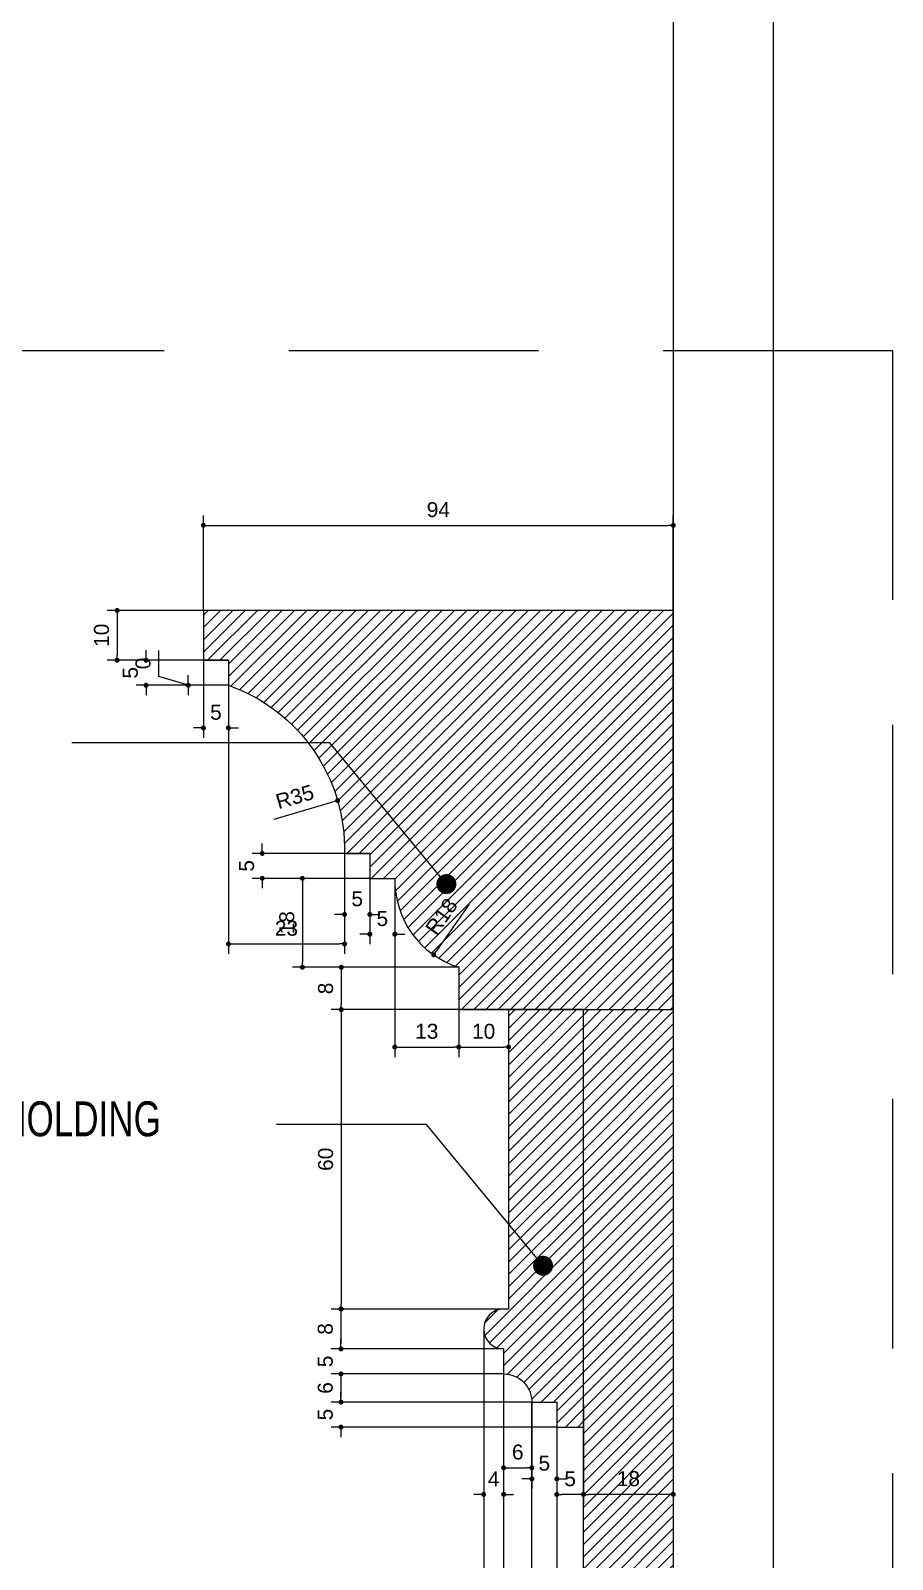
# Model space of a CAD drawing. Header units: inches. Extents: x 274057 to 444617, y 485849 to 635630.
# Drawn here: x 336322.5 to 336495.2, y 517409.1 to 517715.5 of the extents above; entities that cross this region are included whole.
import ezdxf

# ---------------------------------------------------------------- set-up
doc = ezdxf.new("R2010")
doc.units = ezdxf.units.IN
doc.header["$MEASUREMENT"] = 0
doc.linetypes.add('HIDDEN', pattern=[0.375, 0.25, -0.125])
doc.layers.add('A-DOOR', color=134, linetype='Continuous', lineweight=18)
for name, color, linetype in [('CQ SPOT DETAIL DIMENSION', 9, 'Continuous'), ('CQ spot detail elevation', 1, 'Continuous'), ('CQ SPOT DETAILS', 40, 'Continuous'), ('CQ text label', 3, 'Continuous'), ('CQ wall section', 5, 'Continuous'), ('CQ Wood Section', 60, 'Continuous')]:
    doc.layers.add(name, color=color, linetype=linetype)
doc.styles.add('DIM 50', font='romans.shx', dxfattribs={"width": 0.75, "height": 100})
doc.styles.get("Standard").update_dxf_attribs({"font": 'arial.ttf'})
doc.dimstyles.new('CQ 2', dxfattribs={"dimscale": 0.02, "dimtxt": 150, "dimasz": 50, "dimexe": 100, "dimexo": 0, "dimgap": 80, "dimtad": 1, "dimdec": 0, "dimzin": 0, "dimdsep": 46, "dimtxsty": 'Standard', "dimblk": 'DOT', "dimcen": 100, "dimclrd": 1, "dimclre": 1, "dimclrt": 3, "dimadec": 0, "dimazin": 0, "dimtfac": 1, "dimtdec": 0, "dimtofl": 0, "dimtmove": 0, "dimatfit": 3, "dimfxl": 1, "dimtolj": 1, "dimtzin": 0, "dimlwd": -1, "dimarcsym": 0})
doc.dimstyles.get("Standard").update_dxf_attribs({"dimtxt": 0.18, "dimasz": 0.18, "dimexe": 0.18, "dimexo": 0.0625, "dimgap": 0.09, "dimtad": 0, "dimtih": 1, "dimtoh": 1, "dimdec": 4, "dimzin": 0, "dimdsep": 46, "dimtxsty": 'Standard', "dimcen": 0.09, "dimadec": 0, "dimazin": 0, "dimtfac": 1, "dimtdec": 4, "dimtofl": 0, "dimtmove": 0, "dimatfit": 3, "dimfxl": 1, "dimtolj": 1, "dimtzin": 0, "dimarcsym": 0})
pattern_1 = [(225.0000000000001, (36037.18840213446, 2.088490873575211e-07), (1.233325781139329, -1.233325781139325), [])]

# ---------------------------------------------------------------- blocks, each defined once
blk = doc.blocks.new('ff15 section A and B')
at = {"layer": 'A-DOOR', "ltscale": 0.5}
for p, q in [((341676.7547622893, 519049.2839683375, -0.01769596083397573), (341676.7547623557, 516399.2839683146, -0.001342841554790475)), ((341656.7547622172, 518999.2839683386, -0.01769596083397573), (341656.7547622123, 516399.2839683386, -0.01769596083397573))]:
    blk.add_line(p, q, dxfattribs=at)
blk = doc.blocks.new('wood panel section')
at = {"layer": 'CQ Wood Section', "lineweight": 0}
h = blk.add_hatch(dxfattribs=at)
h.set_pattern_fill('ANSI31', color=253, scale=13.95348837209302, angle=180.0000000000001)
h.set_pattern_definition([(225.0000000000001, (36142.35585811699, 2.088490873575211e-07), (1.233325781139329, -1.233325781139325), [])])
edge = h.paths.add_edge_path()
edge.add_line((373726.2823272735, 517519.283922351), (373726.2823272735, 517599.2839221759))
edge.add_line((373726.2823272735, 517599.2839221759), (373632.1263040713, 517599.283922351))
edge.add_line((373632.1263040713, 517599.283922351), (373632.1263040713, 517589.283922351))
edge.add_line((373632.1263040713, 517589.283922351), (373637.1263040713, 517589.283922351))
edge.add_line((373637.1263040713, 517589.283922351), (373637.1263040713, 517584.283922351))
edge.add_arc((373625.5141908826, 517551.3689718612), 34.90322533018236, -1.2919480956534812, 70.56759384784772, ccw=False)
edge.add_line((373660.4085433854, 517550.5820145192), (373665.4741542631, 517550.5820145192))
edge.add_line((373665.4741542631, 517550.5820145192), (373665.4741542631, 517545.5820145192))
edge.add_line((373665.4741542631, 517545.5820145192), (373670.4741542631, 517545.5820145192))
edge.add_arc((373688.780025439, 517545.2354354908), 18.3091517152585, 178.9153674634846, 252.5261491534964)
edge.add_line((373683.2823272542, 517527.7711762394), (373683.2823272542, 517519.283922351))
edge.add_line((373683.2823272542, 517519.283922351), (373726.2823272735, 517519.283922351))
h = blk.add_hatch(dxfattribs=at)
h.set_pattern_fill('ANSI31', color=253, scale=13.95348837209302, angle=180.0000000000001)
h.set_pattern_definition(pattern_1)
edge = h.paths.add_edge_path()
edge.add_arc((373692.2823279385, 517440.6270253488), 5.656854249493335, 0, 90, ccw=False)
edge.add_line((373697.9391821881, 517440.6270253488), (373702.9391821881, 517440.6270253488))
edge.add_line((373702.9391821881, 517440.6270253488), (373702.9391821881, 517435.6270253488))
edge.add_line((373702.9391821881, 517435.6270253488), (373708.2823280088, 517435.6270253647))
edge.add_line((373708.2823280088, 517435.6270253647), (373708.2823280088, 517519.2839223955))
edge.add_line((373708.2823280088, 517519.2839223955), (373693.2823277604, 517519.283922351))
edge.add_line((373693.2823277604, 517519.283922351), (373693.2823279385, 517459.2838795983))
edge.add_line((373693.2823279385, 517459.2838795983), (373692.2823279385, 517459.2838795983))
edge.add_arc((373692.2823279385, 517455.2838795983), 4, 90, 270)
edge.add_line((373692.2823279385, 517451.2838795983), (373692.2823279385, 517446.2838795983))
h = blk.add_hatch(dxfattribs=at)
h.set_pattern_fill('ANSI31', color=253, scale=13.95348837209302, angle=180.0000000000001)
h.set_pattern_definition(pattern_1)
h.paths.add_polyline_path([(373708.2823272735, 517519.2839223955), (373726.2823272735, 517519.283922351), (373726.2823313126, 516519.2839960859), (373708.2823313126, 516519.2839960859)])
at = {"layer": 'CQ Wood Section', "color": 253, "lineweight": 0}
for p, q in [((373688.2823279385, 517455.2838795983, -0.0005676348778865994), (373688.2823313811, 516583.2774294676, -0.0005676348778865994)), ((373692.2823279385, 517446.2838795983, -0.0005676348778865994), (373692.2823312941, 516592.284039792, -0.0005676348778865994)), ((373697.9391801685, 516597.9408940414, -0.0005676348778865994), (373697.9391801685, 517440.6270253488, -0.0005676348778865994)), ((373702.9391821881, 517435.6270253488, -0.0005676348778865994), (373702.9391819765, 517364.5098959284, -0.0005676348778865994))]:
    blk.add_line(p, q, dxfattribs=at)
at = {"layer": 'CQ Wood Section', "ltscale": 1000, "elevation": -0.0005676348778865994}
for points in [[(373726.2823272735, 517519.283922351), (373726.2823272735, 517599.2839221759), (373632.1263040713, 517599.283922351), (373632.1263040713, 517589.283922351), (373637.1263040713, 517589.283922351), (373637.1263040713, 517584.283922351, -0.3242422653971426), (373660.4085433854, 517550.5820145192), (373665.4741542631, 517550.5820145192), (373665.4741542631, 517545.5820145192), (373670.4741542631, 517545.5820145192, 0.332707975019694), (373683.2823272542, 517527.7711762394), (373683.2823272542, 517527.7711762394), (373683.2823272542, 517519.283922351)], [(373692.2823279385, 517446.2838795983, -0.4142135623730951), (373697.9391821881, 517440.6270253488), (373702.9391821881, 517440.6270253488), (373702.9391821881, 517435.6270253488), (373708.2823280088, 517435.6270253647), (373708.2823280088, 517519.2839223955), (373693.2823277604, 517519.283922351), (373693.2823279385, 517459.2838795983), (373692.2823279385, 517459.2838795983, 0.9999999999999999), (373692.2823279385, 517451.2838795983)]]:
    blk.add_lwpolyline(points, format="xyb", close=True, dxfattribs=at)
blk.add_lwpolyline([(373708.2823272735, 517519.283922351), (373726.2823272735, 517519.283922351), (373726.2823313126, 516519.2839960859), (373708.2823313126, 516519.2839960859)], close=True, dxfattribs=at)
blk = doc.blocks.new('_Dot')
at = {"color": 0, "linetype": 'ByBlock', "lineweight": -2}
blk.add_line((-0.5, 0), (-1, 0), dxfattribs=at)
at = {"color": 0, "linetype": 'ByBlock', "const_width": 0.5}
blk.add_lwpolyline([(-0.25, 0, 1), (0.25, 0, 1)], format="xyb", close=True, dxfattribs=at)
blk = doc.blocks.new('*D350')
at = {"layer": 'CQ SPOT DETAIL DIMENSION', "color": 1, "lineweight": -2, "transparency": 16777216}
for p, q in [((336357.148455218, 517599.2839684438), (336357.148455218, 517618.3181648668)), ((336451.3044784201, 517599.283922191), (336451.3044784201, 517618.3181648668))]:
    blk.add_line(p, q, dxfattribs=at)
at = {"layer": 'CQ SPOT DETAIL DIMENSION', "color": 1, "transparency": 16777216}
blk.add_line((336358.148455218, 517616.3181648668), (336450.3044784201, 517616.3181648668), dxfattribs=at)
at = {"layer": 'Defpoints', "color": 0, "transparency": 16777216}
for p in [(336451.3044784201, 517616.3181648668), (336357.148455218, 517599.2839684438, 8.514825178252382e-08), (336451.3044784201, 517599.283922191, 8.514825178252382e-08)]:
    blk.add_point(p, dxfattribs=at)
at = {"layer": 'CQ SPOT DETAIL DIMENSION', "color": 1, "transparency": 16777216, "rotation": 180}
blk.add_blockref('_Dot', (336357.148455218, 517616.3181648668), dxfattribs=at)
at = {"layer": 'CQ SPOT DETAIL DIMENSION', "color": 1, "transparency": 16777216}
blk.add_blockref('_Dot', (336451.3044784201, 517616.3181648668), dxfattribs=at)
at = {"layer": 'CQ SPOT DETAIL DIMENSION', "color": 3, "transparency": 16777216, "insert": (336404.2264668191, 517619.44988383), "char_height": 3, "attachment_point": 5}
blk.add_mtext('\\A1;94', dxfattribs=at)
blk = doc.blocks.new('*D351')
at = {"layer": 'CQ SPOT DETAIL DIMENSION', "color": 1, "lineweight": -2, "transparency": 16777216}
for p, q in [((336357.1484552181, 517599.2839223663), (336337.8589144013, 517599.2839223663)), ((336357.1484552181, 517589.2839223663), (336337.8589144013, 517589.2839223663))]:
    blk.add_line(p, q, dxfattribs=at)
at = {"layer": 'CQ SPOT DETAIL DIMENSION', "color": 1, "transparency": 16777216}
blk.add_line((336339.8589144013, 517598.2839223663), (336339.8589144013, 517590.2839223663), dxfattribs=at)
at = {"layer": 'Defpoints', "color": 0, "transparency": 16777216}
for p in [(336357.1484552181, 517599.2839223663), (336339.8589144013, 517589.2839223663), (336357.1484552181, 517589.2839223663, 8.514825178252382e-08)]:
    blk.add_point(p, dxfattribs=at)
at = {"layer": 'CQ SPOT DETAIL DIMENSION', "color": 1, "transparency": 16777216}
for p, rotation in [((336339.8589144013, 517599.2839223663), 90), ((336339.8589144013, 517589.2839223663), 270)]:
    blk.add_blockref('_Dot', p, dxfattribs=dict(at, rotation=rotation))
at = {"layer": 'CQ SPOT DETAIL DIMENSION', "color": 3, "transparency": 16777216, "insert": (336336.7271954382, 517594.2839223661), "char_height": 3, "attachment_point": 5, "rotation": 90}
blk.add_mtext('\\A1;10', dxfattribs=at)
blk = doc.blocks.new('*D352')
at = {"layer": 'CQ SPOT DETAIL DIMENSION', "color": 1, "transparency": 16777216}
for p, q in [((336345.6397885805, 517590.2839223663), (336345.6397885805, 517591.2839223663)), ((336345.6397885805, 517583.2839223663), (336345.6397885805, 517582.2839223663))]:
    blk.add_line(p, q, dxfattribs=at)
at = {"layer": 'CQ SPOT DETAIL DIMENSION', "color": 1, "lineweight": -2, "transparency": 16777216}
for p, q in [((336362.1484552181, 517589.2839223663), (336343.6397885805, 517589.2839223663)), ((336362.1484552181, 517584.2839223663), (336343.6397885805, 517584.2839223663))]:
    blk.add_line(p, q, dxfattribs=at)
at = {"layer": 'Defpoints', "color": 0, "transparency": 16777216}
for p in [(336362.1484552181, 517589.2839223663, 8.514825178252382e-08), (336345.6397885805, 517584.2839223663), (336362.1484552181, 517584.2839223663, 8.514825178252382e-08)]:
    blk.add_point(p, dxfattribs=at)
at = {"layer": 'CQ SPOT DETAIL DIMENSION', "color": 1, "transparency": 16777216}
for p, rotation in [((336345.6397885805, 517589.2839223663), 270), ((336345.6397885805, 517584.2839223663), 90)]:
    blk.add_blockref('_Dot', p, dxfattribs=dict(at, rotation=rotation))
at = {"layer": 'CQ SPOT DETAIL DIMENSION', "color": 3, "transparency": 16777216, "insert": (336342.5142087716, 517586.7839223661), "char_height": 3, "attachment_point": 5, "rotation": 90}
blk.add_mtext('\\A1;5', dxfattribs=at)
blk = doc.blocks.new('*D353')
at = {"layer": 'CQ SPOT DETAIL DIMENSION', "color": 1, "transparency": 16777216}
for p, q in [((336348.182410606, 517586.0634380552), (336348.182410606, 517591.2197818478)), ((336354.1141295691, 517584.2839223663), (336348.182410606, 517586.0634380552)), ((336354.1141295691, 517585.2839223663), (336354.1141295691, 517586.2839223663)), ((336354.1141295691, 517583.2839223663), (336354.1141295691, 517582.2839223663))]:
    blk.add_line(p, q, dxfattribs=at)
at = {"layer": 'CQ SPOT DETAIL DIMENSION', "color": 1, "lineweight": -2, "transparency": 16777216}
blk.add_line((336362.1484552181, 517584.2839223663), (336352.1141295691, 517584.2839223663), dxfattribs=at)
blk.add_line((336362.1484552181, 517584.2839223663), (336352.1141295691, 517584.2839223663), dxfattribs=at)
at = {"layer": 'Defpoints', "color": 0, "transparency": 16777216}
for p in [(336354.1141295691, 517584.2839223663), (336362.1484552181, 517584.2839223663, 8.514825178252382e-08), (336362.1484552181, 517584.2839223663, 8.514825178252382e-08)]:
    blk.add_point(p, dxfattribs=at)
at = {"layer": 'CQ SPOT DETAIL DIMENSION', "color": 1, "transparency": 16777216}
for rotation in [270, 90]:
    blk.add_blockref('_Dot', (336354.1141295691, 517584.2839223663), dxfattribs=dict(at, rotation=rotation))
at = {"layer": 'CQ SPOT DETAIL DIMENSION', "color": 3, "transparency": 16777216, "insert": (336345.0506916429, 517588.6416099513), "char_height": 3, "attachment_point": 5, "rotation": 90}
blk.add_mtext('\\A1;0', dxfattribs=at)
blk = doc.blocks.new('*D354')
at = {"layer": 'CQ SPOT DETAIL DIMENSION', "color": 1, "lineweight": -2, "transparency": 16777216}
for p, q in [((336390.4963054099, 517550.5820144443), (336366.9273927351, 517550.5820144443)), ((336390.4963054099, 517545.5820145345), (336366.9273927351, 517545.5820145345))]:
    blk.add_line(p, q, dxfattribs=at)
at = {"layer": 'CQ SPOT DETAIL DIMENSION', "color": 1, "transparency": 16777216}
for p, q in [((336368.9273927351, 517551.5820144443), (336368.9273927351, 517552.5820144443)), ((336368.9273927351, 517544.5820145345), (336368.9273927351, 517543.5820145345))]:
    blk.add_line(p, q, dxfattribs=at)
at = {"layer": 'Defpoints', "color": 0, "transparency": 16777216}
for p in [(336390.4963054099, 517550.5820144443, -0.003872636283724022), (336368.9273927351, 517545.5820145345), (336390.4963054099, 517545.5820145345, 8.514825178252382e-08)]:
    blk.add_point(p, dxfattribs=at)
at = {"layer": 'CQ SPOT DETAIL DIMENSION', "color": 1, "transparency": 16777216}
for p, rotation in [((336368.9273927351, 517550.5820144443), 270), ((336368.9273927351, 517545.5820145345), 90)]:
    blk.add_blockref('_Dot', p, dxfattribs=dict(at, rotation=rotation))
at = {"layer": 'CQ SPOT DETAIL DIMENSION', "color": 3, "transparency": 16777216, "insert": (336365.8018129262, 517548.0820144892), "char_height": 3, "attachment_point": 5, "rotation": 90}
blk.add_mtext('\\A1;5', dxfattribs=at)
blk = doc.blocks.new('*D355')
at = {"layer": 'CQ SPOT DETAIL DIMENSION', "color": 1, "lineweight": -2, "transparency": 16777216}
for p, q in [((336390.4963054099, 517545.5820144445), (336374.9905852156, 517545.5820144445)), ((336408.304478401, 517527.7711762548), (336374.9905852156, 517527.7711762548))]:
    blk.add_line(p, q, dxfattribs=at)
at = {"layer": 'CQ SPOT DETAIL DIMENSION', "color": 1, "transparency": 16777216}
blk.add_line((336376.9905852156, 517544.5820144445), (336376.9905852156, 517528.7711762548), dxfattribs=at)
at = {"layer": 'Defpoints', "color": 0, "transparency": 16777216}
for p in [(336390.4963054099, 517545.5820144445, -0.003865672036785002), (336376.9905852156, 517527.7711762548), (336408.304478401, 517527.7711762548, 8.514825178252382e-08)]:
    blk.add_point(p, dxfattribs=at)
at = {"layer": 'CQ SPOT DETAIL DIMENSION', "color": 1, "transparency": 16777216}
for p, rotation in [((336376.9905852156, 517545.5820144445), 90), ((336376.9905852156, 517527.7711762548), 270)]:
    blk.add_blockref('_Dot', p, dxfattribs=dict(at, rotation=rotation))
at = {"layer": 'CQ SPOT DETAIL DIMENSION', "color": 3, "transparency": 16777216, "insert": (336373.8588662525, 517536.6765953495), "char_height": 3, "attachment_point": 5, "rotation": 90}
blk.add_mtext('\\A1;18', dxfattribs=at)
blk = doc.blocks.new('*D356')
at = {"layer": 'CQ SPOT DETAIL DIMENSION', "color": 1, "lineweight": -2, "transparency": 16777216}
for p, q in [((336408.3044786833, 517527.771176166), (336382.7675880369, 517527.771176166)), ((336408.304478401, 517519.2839223663), (336382.7675880369, 517519.2839223663))]:
    blk.add_line(p, q, dxfattribs=at)
at = {"layer": 'CQ SPOT DETAIL DIMENSION', "color": 1, "transparency": 16777216}
blk.add_line((336384.7675880369, 517526.771176166), (336384.7675880369, 517520.2839223663), dxfattribs=at)
at = {"layer": 'Defpoints', "color": 0, "transparency": 16777216}
for p in [(336408.3044786833, 517527.771176166, -0.003816706366811543), (336384.7675880369, 517519.2839223663), (336408.304478401, 517519.2839223663, 8.514825178252382e-08)]:
    blk.add_point(p, dxfattribs=at)
at = {"layer": 'CQ SPOT DETAIL DIMENSION', "color": 1, "transparency": 16777216}
for p, rotation in [((336384.7675880369, 517527.771176166), 90), ((336384.7675880369, 517519.2839223663), 270)]:
    blk.add_blockref('_Dot', p, dxfattribs=dict(at, rotation=rotation))
at = {"layer": 'CQ SPOT DETAIL DIMENSION', "color": 3, "transparency": 16777216, "insert": (336381.6358690739, 517523.5275492659), "char_height": 3, "attachment_point": 5, "rotation": 90}
blk.add_mtext('\\A1;8', dxfattribs=at)
blk = doc.blocks.new('*D357')
at = {"layer": 'CQ SPOT DETAIL DIMENSION', "color": 1, "lineweight": -2, "transparency": 16777216}
for p, q in [((336357.148455218, 517589.2839222739), (336357.148455218, 517573.7234787468)), ((336362.1484552179, 517589.2839222739), (336362.1484552179, 517573.7234787468))]:
    blk.add_line(p, q, dxfattribs=at)
at = {"layer": 'CQ SPOT DETAIL DIMENSION', "color": 1, "transparency": 16777216}
for p, q in [((336356.148455218, 517575.7234787468), (336355.148455218, 517575.7234787468)), ((336363.1484552179, 517575.7234787468), (336364.1484552179, 517575.7234787468))]:
    blk.add_line(p, q, dxfattribs=at)
at = {"layer": 'Defpoints', "color": 0, "transparency": 16777216}
for p in [(336357.148455218, 517589.2839222739, 8.514825178252382e-08), (336362.1484552179, 517589.2839222739, 8.514825178252382e-08), (336362.1484552179, 517575.7234787468)]:
    blk.add_point(p, dxfattribs=at)
at = {"layer": 'CQ SPOT DETAIL DIMENSION', "color": 1, "transparency": 16777216}
blk.add_blockref('_Dot', (336357.148455218, 517575.7234787468), dxfattribs=at)
at = {"layer": 'CQ SPOT DETAIL DIMENSION', "color": 1, "transparency": 16777216, "rotation": 180}
blk.add_blockref('_Dot', (336362.1484552179, 517575.7234787468), dxfattribs=at)
at = {"layer": 'CQ SPOT DETAIL DIMENSION', "color": 3, "transparency": 16777216, "insert": (336359.6484552179, 517578.8490585558), "char_height": 3, "attachment_point": 5}
blk.add_mtext('\\A1;5', dxfattribs=at)
blk = doc.blocks.new('*D358')
at = {"layer": 'CQ SPOT DETAIL DIMENSION', "color": 1, "lineweight": -2, "transparency": 16777216}
for p, q in [((336362.1484554781, 517584.2839222742), (336362.1484554781, 517530.4360242108)), ((336385.4306945321, 517550.5820145343), (336385.4306945321, 517530.4360242108))]:
    blk.add_line(p, q, dxfattribs=at)
at = {"layer": 'CQ SPOT DETAIL DIMENSION', "color": 1, "transparency": 16777216}
blk.add_line((336363.1484554781, 517532.4360242108), (336384.4306945321, 517532.4360242108), dxfattribs=at)
at = {"layer": 'Defpoints', "color": 0, "transparency": 16777216}
for p in [(336362.1484554781, 517584.2839222742, -0.003943617790135036), (336385.4306945321, 517550.5820145343), (336385.4306945321, 517532.4360242108)]:
    blk.add_point(p, dxfattribs=at)
at = {"layer": 'CQ SPOT DETAIL DIMENSION', "color": 1, "transparency": 16777216, "rotation": 180}
blk.add_blockref('_Dot', (336362.1484554781, 517532.4360242108), dxfattribs=at)
at = {"layer": 'CQ SPOT DETAIL DIMENSION', "color": 1, "transparency": 16777216}
blk.add_blockref('_Dot', (336385.4306945321, 517532.4360242108), dxfattribs=at)
at = {"layer": 'CQ SPOT DETAIL DIMENSION', "color": 3, "transparency": 16777216, "insert": (336373.7895750051, 517535.5687663663), "char_height": 3, "attachment_point": 5}
blk.add_mtext('\\A1;23', dxfattribs=at)
blk = doc.blocks.new('*D359')
at = {"layer": 'CQ SPOT DETAIL DIMENSION', "color": 1, "transparency": 16777216}
blk.add_line((336371.3490019831, 517557.4544555193), (336383.0770746713, 517560.8836661375), dxfattribs=at)
at = {"layer": 'Defpoints', "color": 0, "transparency": 16777216}
for p in [(336384.0368869702, 517561.1643088837, 8.514825178252382e-08), (336350.5363420294, 517551.3689718764, 8.514825178252382e-08)]:
    blk.add_point(p, dxfattribs=at)
at = {"layer": 'CQ SPOT DETAIL DIMENSION', "color": 1, "transparency": 16777216, "rotation": 16.29856954479575}
blk.add_blockref('_Dot', (336384.0368869702, 517561.1643088837), dxfattribs=at)
at = {"layer": 'CQ SPOT DETAIL DIMENSION', "color": 3, "transparency": 16777216, "insert": (336375.456523456, 517561.9193787827), "char_height": 3, "attachment_point": 5, "rotation": 16.298569544795754}
blk.add_mtext('\\A1;R35', dxfattribs=at)
blk = doc.blocks.new('*D372')
at = {"layer": 'CQ SPOT DETAIL DIMENSION', "color": 1, "transparency": 16777216}
blk.add_line((336410.3942173683, 517540.3769971424), (336403.862229515, 517531.0648961606), dxfattribs=at)
at = {"layer": 'Defpoints', "color": 0, "transparency": 16777216}
for p in [(336413.8021765859, 517545.235435506, 8.514825178252382e-08), (336403.2879698844, 517530.2462229189, 8.514825178252382e-08)]:
    blk.add_point(p, dxfattribs=at)
at = {"layer": 'CQ SPOT DETAIL DIMENSION', "color": 1, "transparency": 16777216, "rotation": 234.9521998502766}
blk.add_blockref('_Dot', (336403.2879698844, 517530.2462229189), dxfattribs=at)
at = {"layer": 'CQ SPOT DETAIL DIMENSION', "color": 3, "transparency": 16777216, "insert": (336404.8514987414, 517537.9287030475), "char_height": 3, "attachment_point": 5, "rotation": 54.95219985027662}
blk.add_mtext('\\A1;R18', dxfattribs=at)
blk = doc.blocks.new('*D373')
at = {"layer": 'CQ SPOT DETAIL DIMENSION', "color": 1, "lineweight": -2, "transparency": 16777216}
for p, q in [((336385.4306945321, 517550.5820144441), (336385.4306945321, 517536.3528615341)), ((336390.4963054098, 517550.5820144441), (336390.4963054098, 517536.3528615341))]:
    blk.add_line(p, q, dxfattribs=at)
at = {"layer": 'CQ SPOT DETAIL DIMENSION', "color": 1, "transparency": 16777216}
for p, q in [((336384.4306945321, 517538.3528615341), (336383.4306945321, 517538.3528615341)), ((336391.4963054098, 517538.3528615341), (336392.4963054098, 517538.3528615341))]:
    blk.add_line(p, q, dxfattribs=at)
at = {"layer": 'Defpoints', "color": 0, "transparency": 16777216}
for p in [(336385.4306945321, 517550.5820144441), (336390.4963054098, 517550.5820144441), (336390.4963054098, 517538.3528615341)]:
    blk.add_point(p, dxfattribs=at)
at = {"layer": 'CQ SPOT DETAIL DIMENSION', "color": 1, "transparency": 16777216}
blk.add_blockref('_Dot', (336385.4306945321, 517538.3528615341), dxfattribs=at)
at = {"layer": 'CQ SPOT DETAIL DIMENSION', "color": 1, "transparency": 16777216, "rotation": 180}
blk.add_blockref('_Dot', (336390.4963054098, 517538.3528615341), dxfattribs=at)
at = {"layer": 'CQ SPOT DETAIL DIMENSION', "color": 3, "transparency": 16777216, "insert": (336387.963499971, 517541.4784413431), "char_height": 3, "attachment_point": 5}
blk.add_mtext('\\A1;5', dxfattribs=at)
blk = doc.blocks.new('*D374')
at = {"layer": 'CQ SPOT DETAIL DIMENSION', "color": 1, "lineweight": -2, "transparency": 16777216}
for p, q in [((336390.4963054098, 517545.5820144443), (336390.4963054098, 517532.3854864083)), ((336395.4963054098, 517545.5820145343), (336395.4963054098, 517532.3854864083))]:
    blk.add_line(p, q, dxfattribs=at)
at = {"layer": 'CQ SPOT DETAIL DIMENSION', "color": 1, "transparency": 16777216}
for p, q in [((336389.4963054098, 517534.3854864083), (336388.4963054098, 517534.3854864083)), ((336396.4963054098, 517534.3854864083), (336397.4963054098, 517534.3854864083))]:
    blk.add_line(p, q, dxfattribs=at)
at = {"layer": 'Defpoints', "color": 0, "transparency": 16777216}
for p in [(336390.4963054098, 517545.5820144443), (336395.4963054098, 517545.5820145343, 8.514825178252382e-08), (336395.4963054098, 517534.3854864083)]:
    blk.add_point(p, dxfattribs=at)
at = {"layer": 'CQ SPOT DETAIL DIMENSION', "color": 1, "transparency": 16777216}
blk.add_blockref('_Dot', (336390.4963054098, 517534.3854864083), dxfattribs=at)
at = {"layer": 'CQ SPOT DETAIL DIMENSION', "color": 1, "transparency": 16777216, "rotation": 180}
blk.add_blockref('_Dot', (336395.4963054098, 517534.3854864083), dxfattribs=at)
at = {"layer": 'CQ SPOT DETAIL DIMENSION', "color": 3, "transparency": 16777216, "insert": (336392.9963054098, 517537.5110662173), "char_height": 3, "attachment_point": 5}
blk.add_mtext('\\A1;5', dxfattribs=at)
blk = doc.blocks.new('*D375')
at = {"layer": 'CQ SPOT DETAIL DIMENSION', "color": 1, "lineweight": -2, "transparency": 16777216}
for p, q in [((336395.4963054098, 517545.5820145343), (336395.4963054098, 517509.7811807338)), ((336408.3044786832, 517527.7711761657), (336408.3044786832, 517509.7811807338))]:
    blk.add_line(p, q, dxfattribs=at)
at = {"layer": 'CQ SPOT DETAIL DIMENSION', "color": 1, "transparency": 16777216}
blk.add_line((336396.4963054098, 517511.7811807338), (336407.3044786832, 517511.7811807338), dxfattribs=at)
at = {"layer": 'Defpoints', "color": 0, "transparency": 16777216}
for p in [(336395.4963054098, 517545.5820145343), (336408.3044786832, 517527.7711761657), (336408.3044786832, 517511.7811807338)]:
    blk.add_point(p, dxfattribs=at)
at = {"layer": 'CQ SPOT DETAIL DIMENSION', "color": 1, "transparency": 16777216, "rotation": 180}
blk.add_blockref('_Dot', (336395.4963054098, 517511.7811807338), dxfattribs=at)
at = {"layer": 'CQ SPOT DETAIL DIMENSION', "color": 1, "transparency": 16777216}
blk.add_blockref('_Dot', (336408.3044786832, 517511.7811807338), dxfattribs=at)
at = {"layer": 'CQ SPOT DETAIL DIMENSION', "color": 3, "transparency": 16777216, "insert": (336401.9003920464, 517514.9139228893), "char_height": 3, "attachment_point": 5}
blk.add_mtext('\\A1;13', dxfattribs=at)
blk = doc.blocks.new('*D376')
at = {"layer": 'CQ SPOT DETAIL DIMENSION', "color": 1, "lineweight": -2, "transparency": 16777216}
for p, q in [((336408.3044786832, 517527.7711761657), (336408.3044786832, 517509.7811807338)), ((336418.304478907, 517519.2839222776), (336418.304478907, 517509.7811807338))]:
    blk.add_line(p, q, dxfattribs=at)
at = {"layer": 'CQ SPOT DETAIL DIMENSION', "color": 1, "transparency": 16777216}
blk.add_line((336409.3044786832, 517511.7811807338), (336417.304478907, 517511.7811807338), dxfattribs=at)
at = {"layer": 'Defpoints', "color": 0, "transparency": 16777216}
for p in [(336408.3044786832, 517527.7711761657), (336418.304478907, 517519.2839222776, -0.003802958277463462), (336418.304478907, 517511.7811807338)]:
    blk.add_point(p, dxfattribs=at)
at = {"layer": 'CQ SPOT DETAIL DIMENSION', "color": 1, "transparency": 16777216, "rotation": 180}
blk.add_blockref('_Dot', (336408.3044786832, 517511.7811807338), dxfattribs=at)
at = {"layer": 'CQ SPOT DETAIL DIMENSION', "color": 1, "transparency": 16777216}
blk.add_blockref('_Dot', (336418.304478907, 517511.7811807338), dxfattribs=at)
at = {"layer": 'CQ SPOT DETAIL DIMENSION', "color": 3, "transparency": 16777216, "insert": (336413.3044787951, 517514.9128996969), "char_height": 3, "attachment_point": 5}
blk.add_mtext('\\A1;10', dxfattribs=at)
blk = doc.blocks.new('*D377')
at = {"layer": 'CQ SPOT DETAIL DIMENSION', "color": 1, "lineweight": -2, "transparency": 16777216}
for p, q in [((336418.3044789071, 517519.2839222778), (336382.7675880369, 517519.2839222778)), ((336418.3044790853, 517459.2838796136), (336382.7675880369, 517459.2838796136))]:
    blk.add_line(p, q, dxfattribs=at)
at = {"layer": 'CQ SPOT DETAIL DIMENSION', "color": 1, "transparency": 16777216}
blk.add_line((336384.7675880369, 517518.2839222778), (336384.7675880369, 517460.2838796136), dxfattribs=at)
at = {"layer": 'Defpoints', "color": 0, "transparency": 16777216}
for p in [(336418.3044789071, 517519.2839222778), (336384.7675880369, 517459.2838796136), (336418.3044790853, 517459.2838796136, 8.514825178252382e-08)]:
    blk.add_point(p, dxfattribs=at)
at = {"layer": 'CQ SPOT DETAIL DIMENSION', "color": 1, "transparency": 16777216}
for p, rotation in [((336384.7675880369, 517519.2839222778), 90), ((336384.7675880369, 517459.2838796136), 270)]:
    blk.add_blockref('_Dot', p, dxfattribs=dict(at, rotation=rotation))
at = {"layer": 'CQ SPOT DETAIL DIMENSION', "color": 3, "transparency": 16777216, "insert": (336381.6358690739, 517489.2839009456), "char_height": 3, "attachment_point": 5, "rotation": 90}
blk.add_mtext('\\A1;60', dxfattribs=at)
blk = doc.blocks.new('*D378')
at = {"layer": 'CQ SPOT DETAIL DIMENSION', "color": 1, "lineweight": -2, "transparency": 16777216}
for p, q in [((336418.3044790853, 517459.2838796136), (336382.7113446089, 517459.2838796136)), ((336417.3044790853, 517451.2838796136), (336382.7113446089, 517451.2838796136))]:
    blk.add_line(p, q, dxfattribs=at)
at = {"layer": 'CQ SPOT DETAIL DIMENSION', "color": 1, "transparency": 16777216}
blk.add_line((336384.7113446089, 517458.2838796136), (336384.7113446089, 517452.2838796136), dxfattribs=at)
at = {"layer": 'Defpoints', "color": 0, "transparency": 16777216}
for p in [(336418.3044790853, 517459.2838796136), (336384.7113446089, 517451.2838796136), (336417.3044790853, 517451.2838796136, 8.514825178274066e-08)]:
    blk.add_point(p, dxfattribs=at)
at = {"layer": 'CQ SPOT DETAIL DIMENSION', "color": 1, "transparency": 16777216}
for p, rotation in [((336384.7113446089, 517459.2838796136), 90), ((336384.7113446089, 517451.2838796136), 270)]:
    blk.add_blockref('_Dot', p, dxfattribs=dict(at, rotation=rotation))
at = {"layer": 'CQ SPOT DETAIL DIMENSION', "color": 3, "transparency": 16777216, "insert": (336381.5796256459, 517455.2838796134), "char_height": 3, "attachment_point": 5, "rotation": 90}
blk.add_mtext('\\A1;8', dxfattribs=at)
blk = doc.blocks.new('*D379')
at = {"layer": 'CQ SPOT DETAIL DIMENSION', "color": 1, "transparency": 16777216}
for p, q in [((336384.7113446085, 517452.2838796136), (336384.7113446085, 517453.2838796136)), ((336384.7113446085, 517445.2838794098), (336384.7113446085, 517444.2838794098))]:
    blk.add_line(p, q, dxfattribs=at)
at = {"layer": 'CQ SPOT DETAIL DIMENSION', "color": 1, "lineweight": -2, "transparency": 16777216}
for p, q in [((336417.3044790853, 517451.2838796136), (336382.7113446085, 517451.2838796136)), ((336417.3059977106, 517446.2838794098), (336382.7113446085, 517446.2838794098))]:
    blk.add_line(p, q, dxfattribs=at)
at = {"layer": 'Defpoints', "color": 0, "transparency": 16777216}
for p in [(336417.3044790853, 517451.2838796136, 8.514825178274066e-08), (336384.7113446085, 517446.2838794098), (336417.3059977106, 517446.2838794098, -0.008748027643395329)]:
    blk.add_point(p, dxfattribs=at)
at = {"layer": 'CQ SPOT DETAIL DIMENSION', "color": 1, "transparency": 16777216}
for p, rotation in [((336384.7113446085, 517451.2838796136), 270), ((336384.7113446085, 517446.2838794098), 90)]:
    blk.add_blockref('_Dot', p, dxfattribs=dict(at, rotation=rotation))
at = {"layer": 'CQ SPOT DETAIL DIMENSION', "color": 3, "transparency": 16777216, "insert": (336381.5857647999, 517448.7838795115), "char_height": 3, "attachment_point": 5, "rotation": 90}
blk.add_mtext('\\A1;5', dxfattribs=at)
blk = doc.blocks.new('*D380')
at = {"layer": 'CQ SPOT DETAIL DIMENSION', "color": 1, "lineweight": -2, "transparency": 16777216}
for p, q in [((336417.3059977106, 517446.2838794098), (336382.7113446085, 517446.2838794098)), ((336422.9613313153, 517440.6270253641), (336382.7113446085, 517440.6270253641))]:
    blk.add_line(p, q, dxfattribs=at)
at = {"layer": 'CQ SPOT DETAIL DIMENSION', "color": 1, "transparency": 16777216}
blk.add_line((336384.7113446085, 517445.2838794098), (336384.7113446085, 517441.6270253641), dxfattribs=at)
at = {"layer": 'Defpoints', "color": 0, "transparency": 16777216}
for p in [(336417.3059977106, 517446.2838794098, -0.008748027643395329), (336384.7113446085, 517440.6270253641), (336422.9613313153, 517440.6270253641)]:
    blk.add_point(p, dxfattribs=at)
at = {"layer": 'CQ SPOT DETAIL DIMENSION', "color": 1, "transparency": 16777216}
for p, rotation in [((336384.7113446085, 517446.2838794098), 90), ((336384.7113446085, 517440.6270253641), 270)]:
    blk.add_blockref('_Dot', p, dxfattribs=dict(at, rotation=rotation))
at = {"layer": 'CQ SPOT DETAIL DIMENSION', "color": 3, "transparency": 16777216, "insert": (336381.5796256454, 517443.4554523868), "char_height": 3, "attachment_point": 5, "rotation": 90}
blk.add_mtext('\\A1;6', dxfattribs=at)
blk = doc.blocks.new('*D381')
at = {"layer": 'CQ SPOT DETAIL DIMENSION', "color": 1, "lineweight": -2, "transparency": 16777216}
for p, q in [((336422.9613313153, 517440.6270253641), (336382.7113446083, 517440.6270253641)), ((336427.9613333349, 517435.6270253641), (336382.7113446083, 517435.6270253641))]:
    blk.add_line(p, q, dxfattribs=at)
at = {"layer": 'CQ SPOT DETAIL DIMENSION', "color": 1, "transparency": 16777216}
for p, q in [((336384.7113446083, 517441.6270253641), (336384.7113446083, 517442.6270253641)), ((336384.7113446083, 517434.6270253641), (336384.7113446083, 517433.6270253641))]:
    blk.add_line(p, q, dxfattribs=at)
at = {"layer": 'Defpoints', "color": 0, "transparency": 16777216}
for p in [(336422.9613313153, 517440.6270253641), (336384.7113446083, 517435.6270253641), (336427.9613333349, 517435.6270253641)]:
    blk.add_point(p, dxfattribs=at)
at = {"layer": 'CQ SPOT DETAIL DIMENSION', "color": 1, "transparency": 16777216}
for p, rotation in [((336384.7113446083, 517440.6270253641), 270), ((336384.7113446083, 517435.6270253641), 90)]:
    blk.add_blockref('_Dot', p, dxfattribs=dict(at, rotation=rotation))
at = {"layer": 'CQ SPOT DETAIL DIMENSION', "color": 3, "transparency": 16777216, "insert": (336381.5857648, 517438.1270253639), "char_height": 3, "attachment_point": 5, "rotation": 90}
blk.add_mtext('\\A1;5', dxfattribs=at)
blk = doc.blocks.new('*D382')
at = {"layer": 'CQ SPOT DETAIL DIMENSION', "color": 1, "lineweight": -2, "transparency": 16777216}
for p, q in [((336413.304479101, 517451.2838796134), (336413.304479101, 517420.1302121356)), ((336417.3044790852, 517451.2838794095), (336417.3044790852, 517420.1302121356))]:
    blk.add_line(p, q, dxfattribs=at)
at = {"layer": 'CQ SPOT DETAIL DIMENSION', "color": 1, "transparency": 16777216}
for p, q in [((336412.304479101, 517422.1302121356), (336411.304479101, 517422.1302121356)), ((336418.3044790852, 517422.1302121356), (336419.3044790852, 517422.1302121356))]:
    blk.add_line(p, q, dxfattribs=at)
at = {"layer": 'Defpoints', "color": 0, "transparency": 16777216}
for p in [(336413.304479101, 517451.2838796134), (336417.3044790852, 517451.2838794095, -0.008748027643395329), (336417.3044790852, 517422.1302121356)]:
    blk.add_point(p, dxfattribs=at)
at = {"layer": 'CQ SPOT DETAIL DIMENSION', "color": 1, "transparency": 16777216}
blk.add_blockref('_Dot', (336413.304479101, 517422.1302121356), dxfattribs=at)
at = {"layer": 'CQ SPOT DETAIL DIMENSION', "color": 1, "transparency": 16777216, "rotation": 180}
blk.add_blockref('_Dot', (336417.3044790852, 517422.1302121356), dxfattribs=at)
at = {"layer": 'CQ SPOT DETAIL DIMENSION', "color": 3, "transparency": 16777216, "insert": (336415.3044790931, 517425.2302121355), "char_height": 3, "attachment_point": 5}
blk.add_mtext('\\A1;4', dxfattribs=at)
blk = doc.blocks.new('*D383')
at = {"layer": 'CQ SPOT DETAIL DIMENSION', "color": 1, "lineweight": -2, "transparency": 16777216}
for p, q in [((336417.3044790852, 517446.2838794095), (336417.3044790852, 517425.4744593094)), ((336422.9613313152, 517440.6270253639), (336422.9613313152, 517425.4744593094))]:
    blk.add_line(p, q, dxfattribs=at)
at = {"layer": 'CQ SPOT DETAIL DIMENSION', "color": 1, "transparency": 16777216}
blk.add_line((336418.3044790852, 517427.4744593094), (336421.9613313152, 517427.4744593094), dxfattribs=at)
at = {"layer": 'Defpoints', "color": 0, "transparency": 16777216}
for p in [(336417.3044790852, 517446.2838794095), (336422.9613313152, 517440.6270253639), (336422.9613313152, 517427.4744593094)]:
    blk.add_point(p, dxfattribs=at)
at = {"layer": 'CQ SPOT DETAIL DIMENSION', "color": 1, "transparency": 16777216, "rotation": 180}
blk.add_blockref('_Dot', (336417.3044790852, 517427.4744593094), dxfattribs=at)
at = {"layer": 'CQ SPOT DETAIL DIMENSION', "color": 1, "transparency": 16777216}
blk.add_blockref('_Dot', (336422.9613313152, 517427.4744593094), dxfattribs=at)
at = {"layer": 'CQ SPOT DETAIL DIMENSION', "color": 3, "transparency": 16777216, "insert": (336420.1329052002, 517430.6061782726), "char_height": 3, "attachment_point": 5}
blk.add_mtext('\\A1;6', dxfattribs=at)
blk = doc.blocks.new('*D384')
at = {"layer": 'CQ SPOT DETAIL DIMENSION', "color": 1, "lineweight": -2, "transparency": 16777216}
for p, q in [((336422.9613313152, 517435.6270253639), (336422.9613313152, 517423.2557919446)), ((336427.9613333346, 517435.627025349), (336427.9613333346, 517423.2557919446))]:
    blk.add_line(p, q, dxfattribs=at)
at = {"layer": 'CQ SPOT DETAIL DIMENSION', "color": 1, "transparency": 16777216}
for p, q in [((336421.9613313152, 517425.2557919446), (336420.9613313152, 517425.2557919446)), ((336428.9613333346, 517425.2557919446), (336429.9613333346, 517425.2557919446))]:
    blk.add_line(p, q, dxfattribs=at)
at = {"layer": 'Defpoints', "color": 0, "transparency": 16777216}
for p in [(336422.9613313152, 517435.6270253639), (336427.9613333346, 517435.627025349, 8.514825178013857e-08), (336427.9613333346, 517425.2557919446)]:
    blk.add_point(p, dxfattribs=at)
at = {"layer": 'CQ SPOT DETAIL DIMENSION', "color": 1, "transparency": 16777216}
blk.add_blockref('_Dot', (336422.9613313152, 517425.2557919446), dxfattribs=at)
at = {"layer": 'CQ SPOT DETAIL DIMENSION', "color": 1, "transparency": 16777216, "rotation": 180}
blk.add_blockref('_Dot', (336427.9613333346, 517425.2557919446), dxfattribs=at)
at = {"layer": 'CQ SPOT DETAIL DIMENSION', "color": 3, "transparency": 16777216, "insert": (336425.4613323249, 517428.3813717536), "char_height": 3, "attachment_point": 5}
blk.add_mtext('\\A1;5', dxfattribs=at)
blk = doc.blocks.new('*D385')
at = {"layer": 'CQ SPOT DETAIL DIMENSION', "color": 1, "lineweight": -2, "transparency": 16777216}
for p, q in [((336427.9613333348, 517435.6270253957), (336427.9613333348, 517420.1302121356)), ((336433.3044787581, 517435.6270253797), (336433.3044787581, 517420.1302121356))]:
    blk.add_line(p, q, dxfattribs=at)
at = {"layer": 'CQ SPOT DETAIL DIMENSION', "color": 1, "transparency": 16777216}
blk.add_line((336432.3044787581, 517422.1302121356), (336428.9613333348, 517422.1302121356), dxfattribs=at)
at = {"layer": 'Defpoints', "color": 0, "transparency": 16777216}
for p in [(336427.9613333348, 517435.6270253957, 8.514825178252382e-08), (336433.3044787581, 517435.6270253797, 8.514825178252382e-08), (336427.9613333348, 517422.1302121356)]:
    blk.add_point(p, dxfattribs=at)
at = {"layer": 'CQ SPOT DETAIL DIMENSION', "color": 1, "transparency": 16777216, "rotation": 180}
blk.add_blockref('_Dot', (336427.9613333348, 517422.1302121356), dxfattribs=at)
at = {"layer": 'CQ SPOT DETAIL DIMENSION', "color": 1, "transparency": 16777216}
blk.add_blockref('_Dot', (336433.3044787581, 517422.1302121356), dxfattribs=at)
at = {"layer": 'CQ SPOT DETAIL DIMENSION', "color": 3, "transparency": 16777216, "insert": (336430.6329060465, 517425.2557919446), "char_height": 3, "attachment_point": 5}
blk.add_mtext('\\A1;5', dxfattribs=at)
blk = doc.blocks.new('*D386')
at = {"layer": 'CQ SPOT DETAIL DIMENSION', "color": 1, "lineweight": -2, "transparency": 16777216}
for p, q in [((336433.3044791555, 517440.2838794095), (336433.3044791555, 517420.1302121357)), ((336451.3044787392, 517440.2838794095), (336451.3044787392, 517420.1302121357))]:
    blk.add_line(p, q, dxfattribs=at)
at = {"layer": 'CQ SPOT DETAIL DIMENSION', "color": 1, "transparency": 16777216}
blk.add_line((336450.3044787392, 517422.1302121357), (336434.3044791555, 517422.1302121357), dxfattribs=at)
at = {"layer": 'Defpoints', "color": 0, "transparency": 16777216}
for p in [(336433.3044791555, 517440.2838794095, 8.514825178252382e-08), (336451.3044787392, 517440.2838794095, -0.008748027643395329), (336433.3044791555, 517422.1302121357)]:
    blk.add_point(p, dxfattribs=at)
at = {"layer": 'CQ SPOT DETAIL DIMENSION', "color": 1, "transparency": 16777216, "rotation": 180}
blk.add_blockref('_Dot', (336433.3044791555, 517422.1302121357), dxfattribs=at)
at = {"layer": 'CQ SPOT DETAIL DIMENSION', "color": 1, "transparency": 16777216}
blk.add_blockref('_Dot', (336451.3044787392, 517422.1302121357), dxfattribs=at)
at = {"layer": 'CQ SPOT DETAIL DIMENSION', "color": 3, "transparency": 16777216, "insert": (336442.3044789474, 517425.2619310988), "char_height": 3, "attachment_point": 5}
blk.add_mtext('\\A1;18', dxfattribs=at)

msp = doc.modelspace()

# ---------------------------------------------------------------- linework, layer by layer
at = {"layer": 'CQ spot detail elevation', "color": 3, "linetype": 'HIDDEN', "ltscale": 200, "elevation": -0.001342926703127967}
msp.add_lwpolyline([(336149.2857908159, 517651.3775607809), (336495.2181328057, 517651.3775607809), (336495.2181328057, 516335.9177399673), (336149.2857908159, 516335.9177399673)], close=True, dxfattribs=at)

# ---------------------------------------------------------------- block references
at = {"layer": 'CQ wall section', "xscale": -1}
msp.add_blockref('ff15 section A and B', (678128.059244815, 0), dxfattribs=at)
at = {"layer": 'CQ Wood Section'}
msp.add_blockref('wood panel section', (-37274.97784885328, 1.507578417658806e-08, -0.0007752066769895847), dxfattribs=at)

# ---------------------------------------------------------------- texts
at = {"layer": 'CQ text label', "ltscale": 500, "insert": (336348.616400864, 517500.8941120112, -0.0152747349833112), "char_height": 7, "width": 1867.392251551311, "attachment_point": 3, "style": 'DIM 50'}
msp.add_mtext('\\pxqr;{\\fCityBlueprint|b0|i0|c2|p2;FRENCH OAK WOODEN MOLDING}', dxfattribs=at)

# ---------------------------------------------------------------- dimensions: what is measured, and where the dimension line sits
at = {"layer": 'CQ SPOT DETAIL DIMENSION'}
for base, p1, p2, angle, picture, middle in [((336451.3044784201, 517616.3181648668, -0.001342926703127967), (336357.148455218, 517599.2839684438, -0.001342841554876184), (336451.3044784201, 517599.283922191, -0.001342841554876184), 180, '*D350', (336404.2264668191, 517619.44988383, -0.001342926703127967)), ((336339.8589144013, 517589.2839223663, -0.001342926703127967), (336357.148455218, 517599.283922366, -0.001342926703127967), (336357.148455218, 517589.283922366, -0.001342841554876184), 90, '*D351', (336336.7271954382, 517594.2839223661, -0.001342926703127967)), ((336385.4306945321, 517532.4360242108, -0.001342926703127967), (336362.1484554781, 517584.2839222742, -0.005286544493263003), (336385.4306945321, 517550.5820145343, -0.001342926703127967), 180, '*D358', (336373.7895750051, 517535.5687663663, -0.001342926703127967)), ((336376.9905852156, 517527.7711762548, -0.001342926703127967), (336390.4963054098, 517545.5820144443, -0.005208598739912969), (336408.3044784009, 517527.7711762546, -0.001342841554876184), 90, '*D355', (336373.8588662525, 517536.6765953495, -0.001342926703127967)), ((336408.3044786832, 517511.7811807338, -0.001342926703127967), (336395.4963054098, 517545.5820145343, -0.001342926703127967), (336408.3044786832, 517527.7711761657, -0.001342926703127967), 180, '*D375', (336401.9003920464, 517514.9139228893, -0.001342926703127967)), ((336384.7675880369, 517519.2839223663, -0.001342926703127967), (336408.3044786832, 517527.7711761657, -0.005159633069939509), (336408.3044784009, 517519.283922366, -0.001342841554876184), 90, '*D356', (336381.6358690739, 517523.5275492659, -0.001342926703127967)), ((336384.7675880369, 517459.2838796136, -0.001342926703127967), (336418.304478907, 517519.2839222776, -0.001342926703127967), (336418.3044790852, 517459.2838796134, -0.001342841554876184), 90, '*D377', (336381.6358690739, 517489.2839009456, -0.001342926703127967)), ((336384.7113446089, 517451.2838796136, -0.001342926703127967), (336418.3044790852, 517459.2838796134, -0.001342926703127967), (336417.3044790852, 517451.2838796134, -0.001342841554876184), 90, '*D378', (336381.5796256459, 517455.2838796134, -0.001342926703127967)), ((336422.9613313152, 517427.4744593094, -0.001342926703127967), (336417.3044790852, 517446.2838794095, -0.001342926703127967), (336422.9613313152, 517440.6270253639, -0.001342926703127967), 180, '*D383', (336420.1329052002, 517430.6061782726, -0.001342926703127967)), ((336433.3044791555, 517422.1302121357, -0.001342926703127967), (336451.3044787392, 517440.2838794095, -0.0100909543465233), (336433.3044791555, 517440.2838794095, -0.001342841554876184), 180, '*D386', (336442.3044789474, 517425.2619310988, -0.001342926703127967)), ((336427.9613333348, 517422.1302121356, -0.001342926703127967), (336433.3044787581, 517435.6270253797, -0.001342841554876184), (336427.9613333348, 517435.6270253957, -0.001342841554876184), 180, '*D385', (336430.6329060465, 517425.2557919446, -0.001342926703127967))]:
    dim = msp.add_linear_dim(base=base, p1=p1, p2=p2, angle=angle, dimstyle='CQ 2', dxfattribs=at)
    dim.commit()
    dim.dimension.update_dxf_attribs({"geometry": picture, "text_midpoint": middle})
for base, p1, p2, angle, picture, middle in [((336345.6397885805, 517584.2839223663, -0.001342926703127967), (336362.148455218, 517589.283922366, -0.001342841554876184), (336362.148455218, 517584.283922366, -0.001342841554876184), 90, '*D352', (336345.6397885806, 517586.7839223661, -0.001342926703127967)), ((336362.1484552179, 517575.7234787468, -0.001342926703127967), (336357.148455218, 517589.2839222739, -0.001342841554876184), (336362.1484552179, 517589.2839222739, -0.001342841554876184), 180, '*D357', (336359.6484552179, 517575.7234787468, -0.001342926703127967)), ((336368.9273927351, 517545.5820145345, -0.001342926703127967), (336390.4963054098, 517550.5820144441, -0.005215562986851989), (336390.4963054098, 517545.5820145343, -0.001342841554876184), 90, '*D354', (336368.9273927353, 517548.0820144892, -0.001342926703127967)), ((336390.4963054098, 517538.3528615341, -0.001342926703127967), (336385.4306945321, 517550.5820144441, -0.001342926703127967), (336390.4963054098, 517550.5820144441, -0.001342926703127967), 180, '*D373', (336387.963499971, 517538.3528615341, -0.001342926703127967)), ((336395.4963054098, 517534.3854864083, -0.001342926703127967), (336390.4963054098, 517545.5820144443, -0.001342926703127967), (336395.4963054098, 517545.5820145343, -0.001342841554876184), 180, '*D374', (336392.9963054098, 517534.3854864083, -0.001342926703127967)), ((336417.3044790852, 517422.1302121356, -0.001342926703127967), (336413.304479101, 517451.2838796134, -0.001342926703127967), (336417.3044790852, 517451.2838794095, -0.0100909543465233), 180, '*D382', (336415.3044790931, 517422.1302121356, -0.001342926703127967)), ((336427.9613333346, 517425.2557919446, -0.001342926703127967), (336422.9613313152, 517435.6270253639, -0.001342926703127967), (336427.9613333346, 517435.627025349, -0.001342841554876186), 180, '*D384', (336425.4613323249, 517425.2557919446, -0.001342926703127967))]:
    dim = msp.add_linear_dim(base=base, p1=p1, p2=p2, angle=angle, dimstyle='CQ 2', dxfattribs=at)
    dim.commit()
    dim.dimension.update_dxf_attribs({"geometry": picture, "text_midpoint": middle, "dimtype": 160})
for base, p1, p2, angle, picture, middle in [((336354.1141295691, 517584.2839223663, -0.001342926703127967), (336362.148455218, 517584.283922366, -0.001342841554876184), (336362.148455218, 517584.283922366, -0.001342841554876184), 90, '*D353', (336345.0506916429, 517587.663438055, -0.001342926703127967)), ((336418.304478907, 517511.7811807338, -0.001342926703127967), (336408.3044786832, 517527.7711761657, -0.001342926703127967), (336418.304478907, 517519.2839222776, -0.005145884980591429), 180, '*D376', (336413.3044787951, 517514.9128996969, -0.001342926703127967)), ((336384.7113446085, 517440.6270253641, -0.001342926703127967), (336417.3059977105, 517446.2838794095, -0.0100909543465233), (336422.9613313152, 517440.6270253639, -0.001342926703127967), 90, '*D380', (336381.5796256454, 517443.4554523868, -0.001342926703127967))]:
    dim = msp.add_linear_dim(base=base, p1=p1, p2=p2, angle=angle, dimstyle='CQ 2', override={"dimtmove": 1}, dxfattribs=at)
    dim.commit()
    dim.dimension.update_dxf_attribs({"geometry": picture, "text_midpoint": middle})
for center, mpoint, picture, middle in [((336350.5363420294, 517551.3689718764, -0.001342841554876184), (336384.0368869702, 517561.1643088837, -0.001342841554876184), '*D359', (336376.3357048176, 517558.9125343328, -0.001342926703127967)), ((336413.8021765859, 517545.235435506, -0.001342841554876184), (336403.2879698844, 517530.2462229189, -0.001342841554876184), '*D372', (336407.4153532569, 517536.1302832724, -0.001342926703127967))]:
    dim = msp.add_radius_dim(center=center, mpoint=mpoint, dimstyle='CQ 2', dxfattribs=at)
    dim.commit()
    dim.dimension.update_dxf_attribs({"geometry": picture, "text_midpoint": middle, "dimtype": 164})
for base, p1, p2, picture, middle in [((336384.7113446085, 517446.2838794098, -0.001342926703127967), (336417.3044790852, 517451.2838796134, -0.001342841554876184), (336417.3059977105, 517446.2838794095, -0.0100909543465233), '*D379', (336384.7113446089, 517448.7838795115, -0.001342926703127967)), ((336384.7113446083, 517435.6270253641, -0.001342841554876184), (336422.9613313152, 517440.6270253639, -0.001342841554876184), (336427.9613333348, 517435.6270253639, -0.001342841554876184), '*D381', (336384.711344609, 517438.1270253639, -0.001342841554876184))]:
    dim = msp.add_linear_dim(base=base, p1=p1, p2=p2, angle=90, dimstyle='CQ 2', override={"dimtmove": 1}, dxfattribs=at)
    dim.commit()
    dim.dimension.update_dxf_attribs({"geometry": picture, "text_midpoint": middle, "dimtype": 160})

# ---------------------------------------------------------------- leaders
at = {"layer": 'CQ SPOT DETAILS', "color": 1}
for points in [[(336405.830739172, 517544.436190051, -0.008639184195259077), (336382.4754273813, 517572.7485552173, -0.008639184195259077), (336330.7590883367, 517572.7485552173, -0.008639184195259077)], [(336425.2124324956, 517467.948893298, -0.01342660023803607), (336401.8571207049, 517496.2612584644, -0.01342660023803607), (336371.8135481951, 517496.2612584644, -0.01342660023803607)]]:
    msp.add_leader(points, dimstyle='Standard', override={"dimasz": 4, "dimldrblk": 'Dot', "dimfxl": 0.1, "dimarcsym": 2}, dxfattribs=at)

doc.saveas('drawing.dxf')
